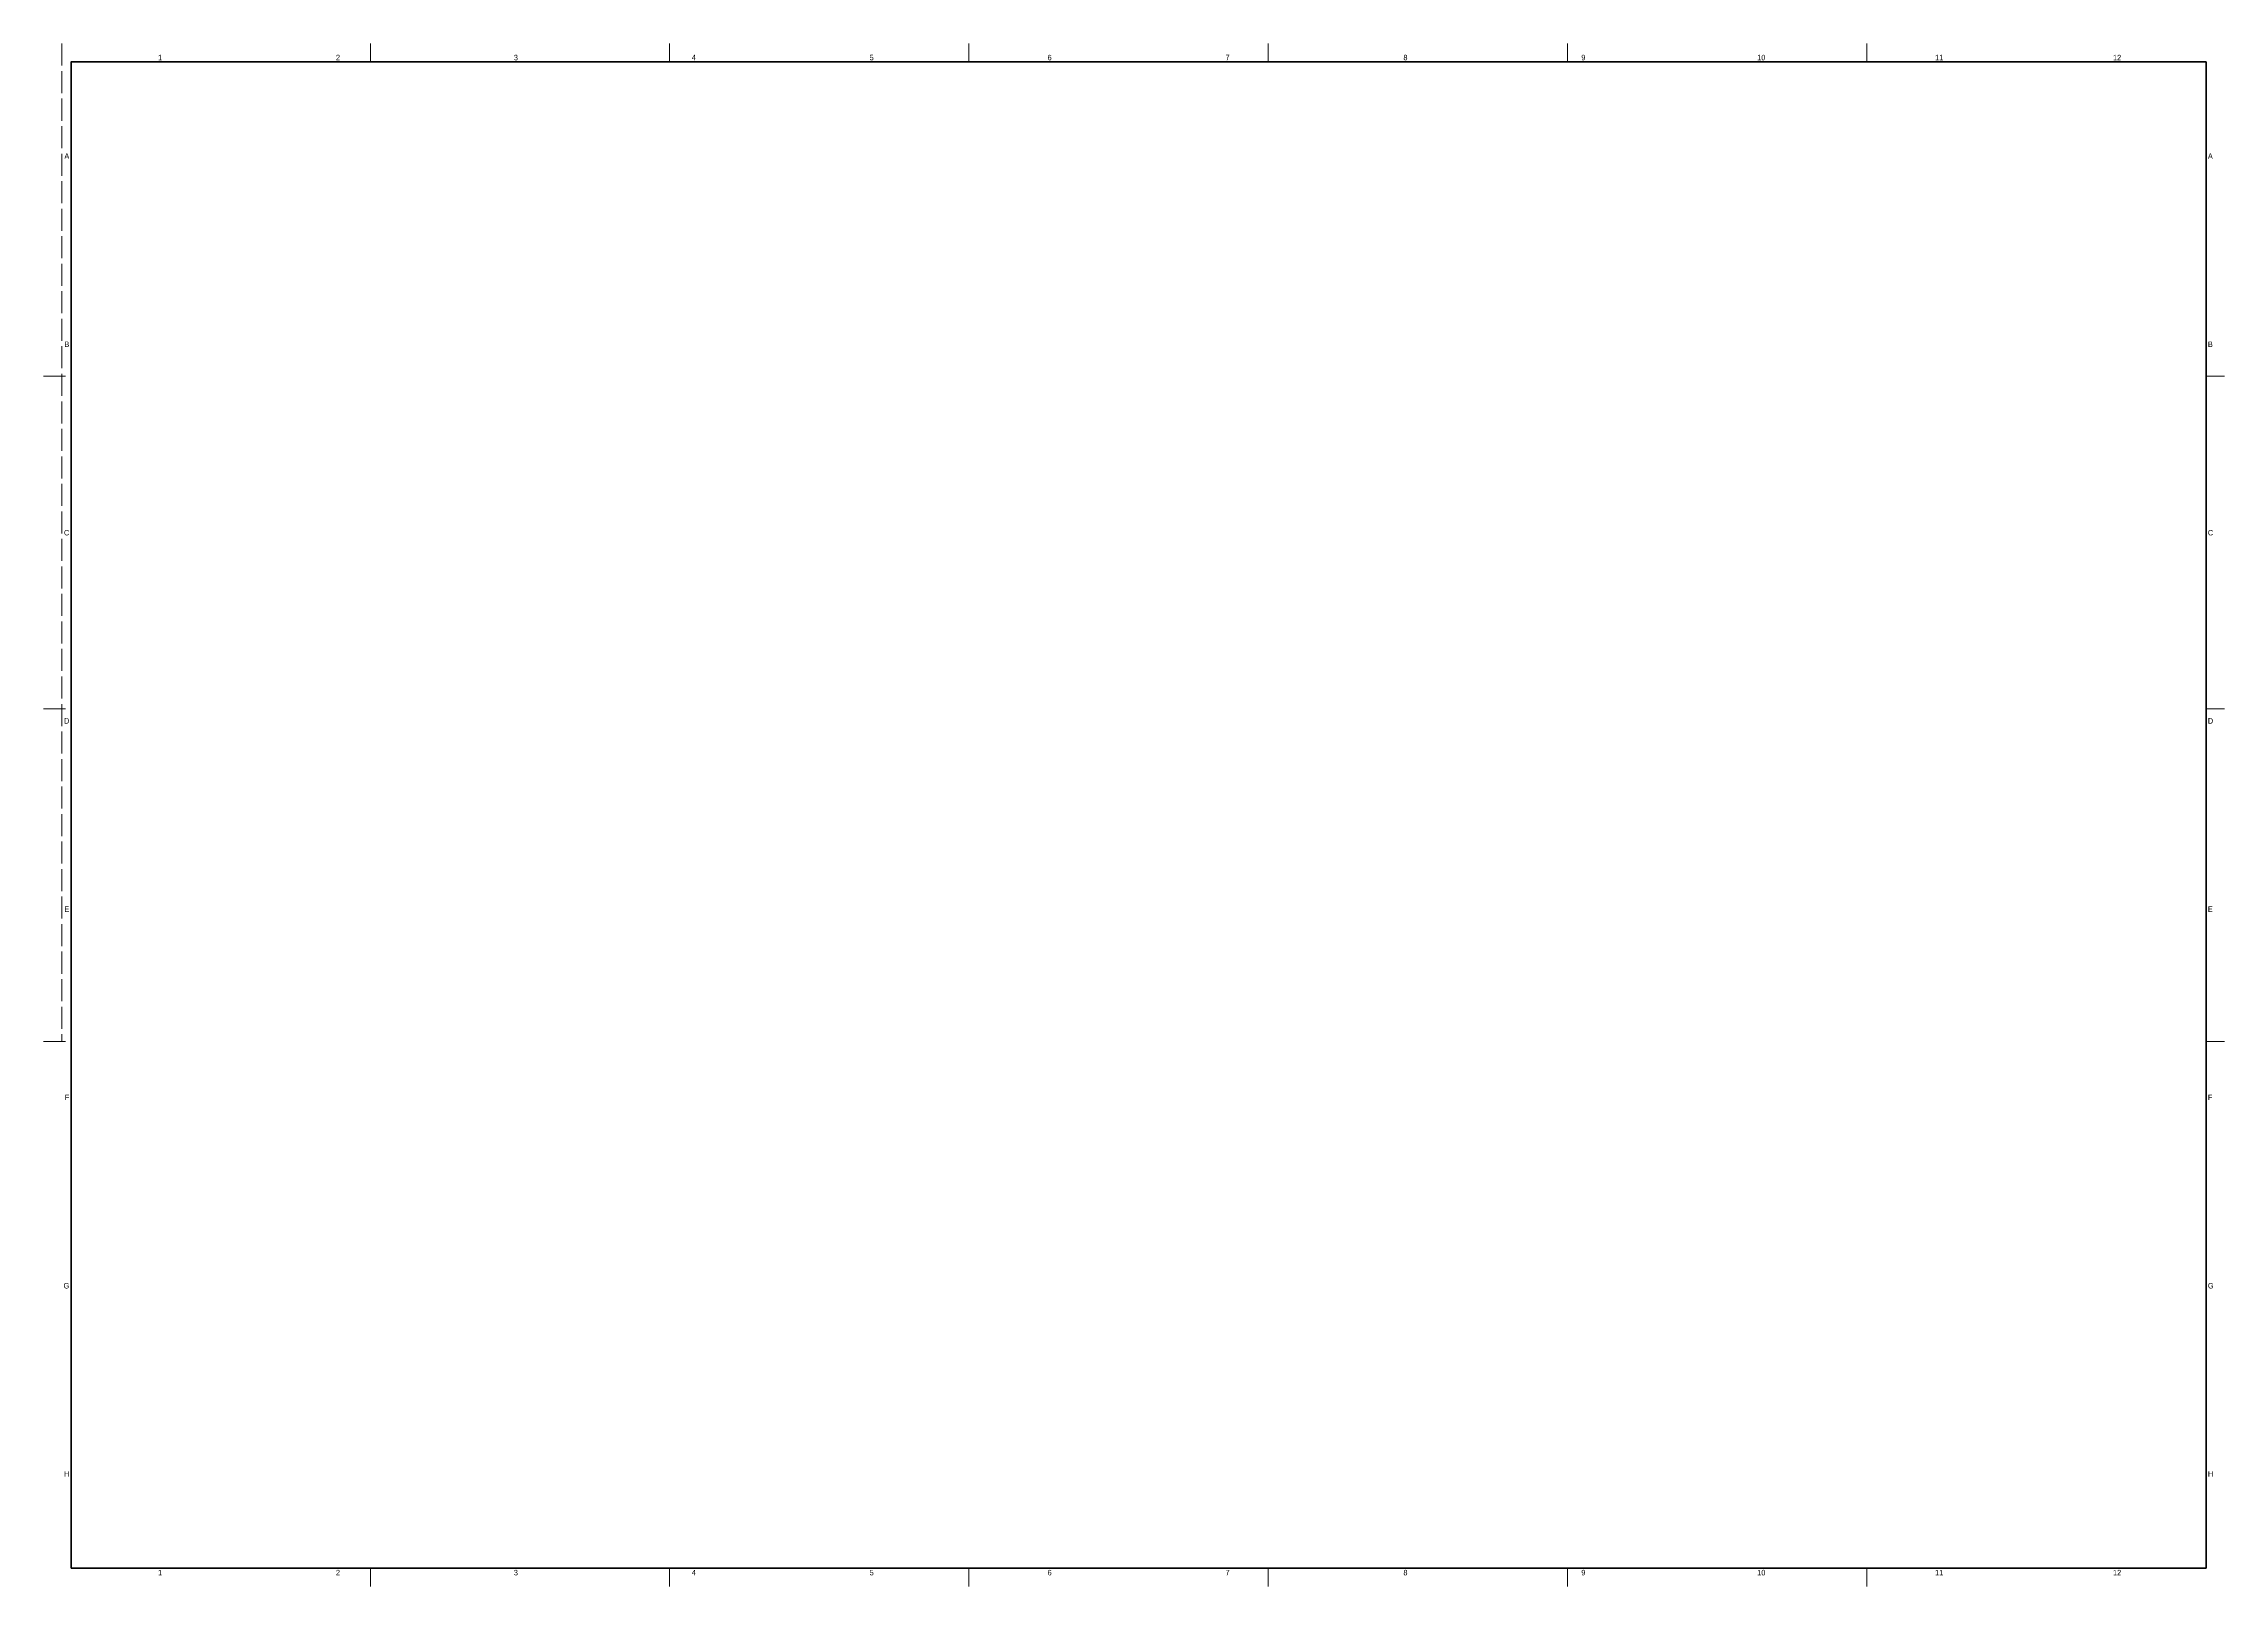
# Model space of a CAD drawing. Header units: millimetres. Extents: x 0 to 1189, y 0 to 841.
import ezdxf
from ezdxf.enums import TextEntityAlignment as Align

# ---------------------------------------------------------------- set-up
doc = ezdxf.new("R2010")
doc.units = ezdxf.units.MM
doc.linetypes.add('ACAD_ISO02W100', pattern=[15, 12, -3])
doc.layers.add('ramka tabliczka', color=178, linetype='Continuous', lineweight=35, true_color=0x000000)
doc.styles.add('textstyle3', font='')
doc.styles.get('textstyle3').set_extended_font_data('Fira Sans Compressed')

msp = doc.modelspace()

# ---------------------------------------------------------------- linework, layer by layer
at = {"layer": 'ramka tabliczka', "linetype": 'ACAD_ISO02W100', "lineweight": 18}
for p, q in [((10, 841), (10, 297)), ((178.2, 841), (178.2, 831)), ((341.3, 841), (341.3, 831)), ((504.5, 841), (504.5, 831)), ((667.7, 841), (667.7, 831)), ((830.8, 841), (830.8, 831)), ((994, 841), (994, 831)), ((0, 659.7), (15, 659.7)), ((1189, 659.7), (1179, 659.7)), ((0, 478.3), (15, 478.3)), ((1189, 478.3), (1179, 478.3)), ((0, 297), (15, 297)), ((1189, 297), (1179, 297)), ((178.2, 0), (178.2, 10)), ((341.3, 0), (341.3, 10)), ((504.5, 0), (504.5, 10)), ((667.7, 0), (667.7, 10)), ((830.8, 0), (830.8, 10)), ((994, 0), (994, 10))]:
    msp.add_line(p, q, dxfattribs=at)
at = {"layer": 'ramka tabliczka', "flags": 128}
msp.add_lwpolyline([(15, 10), (1179, 10), (1179, 831), (15, 831)], close=True, dxfattribs=at)

# ---------------------------------------------------------------- texts
at = {"layer": 'ramka tabliczka', "style": 'textstyle3'}
for s, p in [('1', (63.5, 831)), ('2', (160.5, 831)), ('3', (257.5, 831)), ('4', (354.5, 831)), ('5', (451.5, 831)), ('6', (548.5, 831)), ('7', (645.5, 831)), ('8', (742.5, 831)), ('9', (839.5, 831)), ('10', (936.5, 831)), ('11', (1033.5, 831)), ('12', (1130.5, 831))]:
    msp.add_text(s, height=3, dxfattribs=at).set_placement(p, align=Align.BOTTOM_CENTER)
for s, p in [('A', (14, 779.7)), ('B', (14, 677.1)), ('C', (14, 574.4)), ('D', (14, 471.8)), ('E', (14, 369.2)), ('F', (14, 266.6)), ('G', (14, 163.9)), ('H', (14, 61.3))]:
    msp.add_text(s, height=3, dxfattribs=at).set_placement(p, align=Align.MIDDLE_RIGHT)
for s, p in [('A', (1180, 779.7)), ('B', (1180, 677.1)), ('C', (1180, 574.4)), ('D', (1180, 471.8)), ('E', (1180, 369.2)), ('F', (1180, 266.6)), ('G', (1180, 163.9)), ('H', (1180, 61.3))]:
    msp.add_text(s, height=3, dxfattribs=at).set_placement(p, align=Align.MIDDLE_LEFT)
for s, p in [('1', (63.5, 9)), ('2', (160.5, 9)), ('3', (257.5, 9)), ('4', (354.5, 9)), ('5', (451.5, 9)), ('6', (548.5, 9)), ('7', (645.5, 9)), ('8', (742.5, 9)), ('9', (839.5, 9)), ('10', (936.5, 9)), ('11', (1033.5, 9)), ('12', (1130.5, 9))]:
    msp.add_text(s, height=3, dxfattribs=at).set_placement(p, align=Align.TOP_CENTER)

doc.saveas('drawing.dxf')
